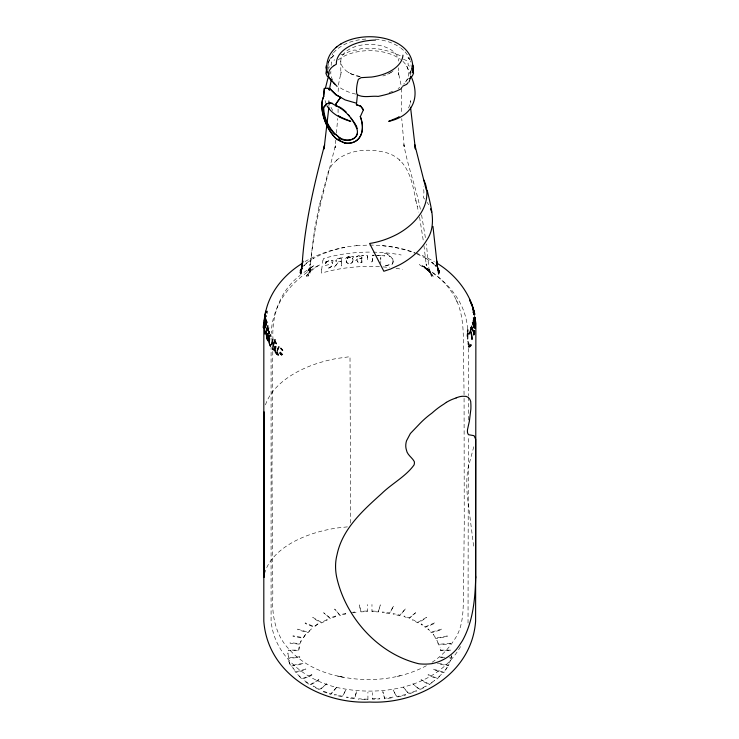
<?xml version="1.0" encoding="UTF-8"?>
<svg xmlns="http://www.w3.org/2000/svg" width="739" height="739" viewBox="0 0 739 739"><rect width="100%" height="100%" fill="white"/><g stroke="black" fill="none" stroke-linecap="round" stroke-linejoin="round"><path stroke-width="0.55" stroke-dasharray="3.69 2.77" d="M367.366 259.74L367.394 255.232L365.916 255.334L367.338 255.26L367.246 260.082M321.65 269.68L321.631 273.088A105.899 61.143 0 0 1 381.943 266.834M380.761 260.082L380.779 257.514L380.761 263.537M272.783 351.505L271.98 470.725L272.83 596.244C271.703 615.236 275.453 635.226 289.106 649.267C299.35 660.915 313.318 668.749 327.968 673.46C360.567 683.418 397.637 681.543 427.779 664.98M393.028 260.599C394.09 262.539 388.649 269.144 392.936 262.908L393.102 260.525L391.439 257.274L388.834 255.685L387.92 254.161L384.742 253.237L384.603 253.819L388.742 255.038C388.973 257.006 393.675 258.179 392.972 260.414M273.06 340.199C271.195 315.775 280.238 290.344 300.099 275.351M321.659 269.698L322.814 260.913M331.146 65.438L331.349 62.492L332.809 60.764L334.822 59.831M411.484 68.478L410.496 60.857M335.829 139.93L335.137 147.8L335.561 144.678C325.234 187.096 311.95 229.118 310.001 273.116L310.74 267.721L307.886 276.368L310.177 270.853L306.297 276.303L310.306 270.723L307.138 274.862L312.893 269.43L320.052 264.599C293.66 277.956 272.146 302.639 271.241 333.446M336.411 133.186L337.686 118.573M327.839 67.166L328.513 62.094M411.355 69.429L409.859 75.332M451.335 655.936L451.058 657.959L448.942 657.765M451.474 655.493L451.058 658.532L448.942 658.338M468.036 623.106L468.332 436.158M337.15 159.827L331.7 165.194L328.264 171.707L318.962 206.818L314.74 228.36L309.992 265.209L310.214 263.897L308.837 269.883L309.355 268.543L313.04 266.252M318.962 206.818L319.23 205.71M320.273 201.267L320.541 200.186M327.839 69.835L328.31 67.933L330.435 66.067M322.814 260.885L323.562 258.502A101.659 58.695 0 0 1 372.04 252.119M473.773 446.744L468.129 467.815L467.251 473.939A69.614 21.754 76.6 0 0 467.353 496.183L473.884 548.227M327.922 63.397L329.603 59.767L334.749 54.538L331.248 57.882L327.765 63.111M328.929 60.857L332.892 53.587M328.855 75.193L330 72.431M408.547 107.968L410.043 104.365L410.542 100.68L410.542 105.058M309.17 269.014L308.56 270.363L309.355 268.543L301.9 273.929M411.161 70.51L410.256 72.431L411.641 75.267M308.311 270.64L309.863 267.684M309.022 269.292L309.826 267.961L307.248 271.703L312.375 266.668M408.528 78.269L403.697 84.135M460.526 646.625C437.728 686.171 385.961 696.258 344.051 688.85C309.17 683.381 274.4 658.116 271.084 620.88L271.084 347.256M334.314 267.167L338.148 262.437L334.324 267.481M347.044 258.539L348.947 257.329L351.625 257.209M303.48 266.188L304.551 264.922M333.501 52.737C342.028 43.176 355.32 39.389 367.763 38.991M303.84 265.911L308.496 261.532L306.029 263.407L314.047 257.985L312.837 258.668L322.435 253.93L333.197 250.124L344.854 247.334M325.252 263.472L326.712 262.327M325.354 263.389L326.675 262.428M347.238 258.391L349.02 257.412L351.782 257.348M371.726 261.643L372.465 260.673L372.585 255.167L374.091 255.214M371.726 262.077L372.502 261.061L372.687 255.278L374.257 255.352M336.19 160.566C348.808 149.999 366.72 148.502 382.294 151.772C407.475 156.298 411.826 179.466 416.039 201.267M310.87 267.73L314.149 265.421M311.082 267.518L312.689 266.456M432.056 662.301C440.869 656.62 448.388 648.99 454.042 640.177C463.288 627.522 463.131 611.19 463.482 596.244L464.249 523.96L464.074 395.827M305.041 261.514C321.003 252.498 338.887 247.214 357.131 245.634M389.49 73.216L391.31 72.311M328.827 268.118C331.506 267.573 333.668 264.109 331.839 261.745C333.612 264.571 330.647 268.063 327.636 268.211M325.188 265.513L329.095 264.534M397.157 676.434L400.233 675.723M385.102 265.911L390.321 264.479L384.834 266.003M340.928 54.751C346.767 54.363 350.702 48.728 357.02 50.344C362.461 46.612 368.659 50.234 374.451 48.358C383.689 49.578 392.261 51.804 400.575 55.915M351.136 612.52L356.521 611.772L356.521 612.345L353.288 612.797M347.413 526.87L336.651 528.034A106.065 58.621 2 0 0 264.774 572.845M359.274 256.535L360.54 256.442M356.512 245.644L368.613 245.089M367.375 611.005L360.983 611.292L359.228 604.899L360.983 611.874L367.375 611.578L367.375 604.53M372.401 698.669L379.772 698.337L379.772 698.918L372.401 699.251L372.401 692.619M440.583 650.144L451.012 650.144L451.012 650.717L440.583 650.717L440.139 646.865L440.139 647.438M375.514 255.324L384.797 255.87L377.417 255.509M369.712 245.043C385.074 245.339 400.63 247.279 415.05 252.803M371.966 611.042L378.507 611.347L380.289 604.862L378.507 611.92L371.966 611.624L371.966 604.484M367.92 699.233L358.609 698.808L358.609 699.39L367.92 699.815L367.92 692.138M444.702 657.377L439.409 656.897L439.409 657.47L442.587 657.765M375.56 39.167C384.234 40.118 393.065 42.437 400.196 47.656M382.294 245.634L394.561 247.334L406.228 250.124L414.838 253.172M438.292 663.326L448.351 665.211L450.393 660.296L448.351 665.793L437.174 663.696M339.801 676.573L343.727 677.349L336.772 675.889M360.272 76.616L351.755 74.112L348.115 72.311L349.261 72.902M416.122 253.181L421.479 255.084L434.384 261.514M403.392 59.157L406.404 60.533L407.965 62.233L408.205 65.208L411.041 67.665L411.623 69.558M416.99 253.93L426.579 258.668L425.378 257.985L433.396 263.407L430.929 261.532L436.352 266.64M464.064 394.691L463.381 343.506C463.418 325.511 462.263 306.177 451.049 291.203C443.973 280.774 433.895 272.83 423.281 266.252L424.925 267.324M426.939 268.627L423.632 266.456M400.991 48.192L403.503 50.335M422.172 265.421L425.452 267.73M423.937 266.668L429.063 271.703L426.495 267.961L428.001 270.64L426.449 267.684L427.761 270.363L426.098 263.897L426.32 265.209L423.752 244.018M399.171 159.827L400.122 160.566M424.74 199.077L423.373 197.692L423.927 191.983L423.456 186.699M405.129 51.869L408.362 56.136L410.117 59.951M409.702 59.489L408.03 57.651L409.997 60.349M435.936 266.188L434.874 264.922L436.121 266.677M332.716 110.527L329.382 104.365M427.068 202.274L428.712 204.777M455.917 299.434L457.155 302.168M406.746 66.177L410.57 75.193M326.158 104.06L324.633 99.017M417.082 205.71L418.523 212.093M415.78 200.186L417.35 206.818M420.362 209.239C416.029 187.401 407.734 166.608 403.863 144.678L404.288 147.8L401.73 118.573M421.581 214.883L425.71 239.63M400.954 84.551L398.275 72.006L398.635 74.621L398.635 67.859M419.576 217.183L423.475 241.856M467.575 328.994C465.653 299.794 444.102 277.504 419.373 264.599L426.532 269.43L432.287 274.862L429.119 270.723L433.119 276.303L429.248 270.853L431.539 276.368L428.685 267.721L429.424 273.116L426.338 244.027M329.252 103.451L328.883 100.68L328.883 106.157M350.628 523.073L350.009 356.66L336.651 358.507A105.899 61.143 0 0 0 265.079 406.044M468.332 348.411L468.332 395.744M468.332 396.898L468.332 421.147M401.342 88.532L401.342 114.074M340.79 61.097L340.79 74.621L341.141 72.006L338.471 84.551L338.083 93.068M338.083 108.938L338.083 114.074M271.084 338.019L271.084 340.328M402.912 61.374A38.936 22.484 0 0 1 404.409 83.331M399.716 87.451A38.936 22.484 0 0 1 398.099 88.514M392.603 91.313A38.936 22.484 0 0 1 387.393 93.151M355.755 94.112A38.936 22.484 0 0 1 338.213 86.334M332.679 80.071A38.936 22.484 0 0 1 330.896 71.36M338.213 59.905A38.936 22.484 0 0 1 400.483 59.342M373.13 252.138A101.659 58.695 0 0 1 401.185 254.983M382.987 266.908A105.899 61.143 0 0 1 389.601 267.509M396.049 268.34A105.899 61.143 0 0 1 402.487 269.421M393.111 70.907A28.923 16.701 0 0 1 390.949 72.431M390.164 72.902A28.923 16.701 0 0 1 387.615 74.214M385.786 74.981A28.923 16.701 0 0 1 382.839 75.978M359.699 76.764A28.923 16.701 0 0 1 341.584 57.199A28.923 16.701 0 0 1 373.112 44.516A28.923 16.701 0 0 1 398.635 61.097M357.815 258.909L355.792 260.507L357.815 258.909M361.777 259.223L361.805 262.29L358.092 262.206L357.316 260.599L357.454 261.985L359.126 262.705L361.971 262.622L361.777 259.223M361.777 257.154L361.777 258.364C356.965 258.059 357.464 258.613 361.981 258.595L361.796 256.184L361.777 257.154M341.261 258.474L341.261 261.301C336.568 261.227 337.289 261.985 341.538 261.606L341.261 258.474M353.002 259.601C353.611 264.719 344.365 264.839 346.563 259.398C344.513 263.527 350.803 265.624 352.651 261.939C354.249 260.036 351.274 255.047 353.002 259.601M299.221 646.893L298.787 650.108L288.469 650.108L288.469 650.689L298.787 650.689L299.221 646.893M335.949 260.193L336.125 261.652L336.088 260.267L337.575 258.77L343.118 257.615L337.732 258.502L335.949 260.193M356.337 256.95L358.046 255.888L363.588 255.463L358.563 255.676L356.337 256.95M356.484 691.676L354.702 698.17L346.554 697.043L346.554 697.625L354.702 698.752L356.484 691.676M301.207 640.648L299.969 643.623L290.094 642.718L290.094 643.29L299.969 644.196L301.207 640.648M345.87 689.977L342.323 696.277L334.499 694.411L334.499 694.983L342.323 696.849L345.87 689.977M393.471 606.192L389.656 612.964L382.405 611.966L382.405 612.539L389.656 613.546L393.471 606.192M309.853 268.063L308.052 270.714L309.853 268.063M305.512 634.496L303.23 637.683L293.032 635.771L293.032 636.344L303.23 638.256L305.512 634.496M447.169 667.456L443.76 672.204L433.165 669.091L433.165 669.663L443.76 672.786L447.169 667.456M345.575 258.53C347.238 256.609 351.459 255.14 353.833 257.163C352.383 255.768 347.385 256.128 345.575 258.53M405.351 608.936L399.854 615.153L393.176 613.555L393.176 614.137L399.854 615.735L405.351 608.936M336.725 687.196L330.869 693.838L322.343 690.817L322.343 691.39L330.869 694.411L336.725 687.196M311.535 628.843L308.006 632.168L297.697 629.138L297.697 629.711L308.006 632.75L311.535 628.843M441.442 674.337L437.192 678.347L428.149 674.55L428.149 675.132L437.192 678.919L441.442 674.337M325.243 262.225L329.853 260.331L333.252 261.024L329.954 260.47L325.243 262.225M415.577 612.779L409.221 617.841L404.057 616.012L404.057 616.585L409.221 618.414L415.577 612.779M326.74 683.834L319.83 689.321L313.179 686.041L313.179 686.614L319.83 689.893L326.74 683.834M317.992 623.882L314.01 626.57L305.189 622.875L305.189 623.448L314.01 627.152L317.992 623.882M434.587 680.527L429.156 684.203L421.101 679.557L421.101 680.129L429.156 684.776L434.587 680.527M426.403 617.388L417.941 622.266L412.538 619.605L412.538 620.178L417.941 622.848L426.403 617.961L426.403 617.388M318.832 679.566L310.251 684.517L304.292 680.49L304.292 681.072L310.251 685.09L318.832 680.139L318.832 679.566M327.081 619.615L321.474 622.386L312.809 617.379L312.809 617.961L321.474 622.959L327.081 620.197L327.081 619.615M426.07 686.032L419.613 689.219L412.842 683.843L419.613 689.801L426.07 686.614L426.07 686.032M434.504 622.894L425.387 626.718L421.184 623.882L421.184 624.455L425.387 627.291L434.504 623.467L434.504 622.894M311.84 674.615L302.103 678.698L297.374 674.236L302.103 679.28L311.84 675.197L311.84 674.615M335.534 616.04L330.167 617.933L323.654 612.76L330.167 618.515L335.534 616.612L335.534 616.04M416.306 690.725L408.769 693.394L403.392 687.307L408.769 693.976L416.306 691.307L416.306 690.725M305.817 668.998L295.84 671.927L292.718 667.576L295.84 672.508L305.817 669.571L305.817 668.998M441.589 629.111L431.447 632.094L428.02 628.861L428.02 629.434L431.447 632.676L441.589 629.693L441.589 629.111M345.75 613.425L339.755 614.857L334.638 609.047L339.755 615.43L345.75 613.998L345.75 613.425M405.508 694.531L396.843 696.6L393.028 689.838L396.843 697.182L405.508 695.103L405.508 694.531M447.16 635.974L435.862 638.09L433.174 634.339L435.862 638.662L447.16 636.547L447.16 635.974M302.935 663.345L290.658 665.645L288.321 660.029L290.658 666.218L302.935 663.918L302.935 663.345M393.019 697.089L384.631 698.253L382.811 691.621L384.631 698.826L393.019 697.671L393.019 697.089M299.794 656.795L288.552 657.821L287.896 653.008L288.552 658.403L299.794 657.368L299.794 656.795M450.679 643.235L438.615 644.343L436.906 640.223L438.615 644.916L450.679 643.817L450.679 643.235M341.529 262.502L341.557 266.003L341.529 262.502M428.26 270.714L426.468 268.063L428.26 270.714"/><path stroke-width="1.11" d="M263.86 324.153L263.832 326.093L264.858 316.726M323.747 96.486A28.673 14.882 65.6 0 0 335.349 137.86C343.007 145.02 339.164 134.757 334.462 134.239C328.264 126.859 322.869 117.667 323.174 107.746L326.342 104.005L329.382 102.776L332.596 103.321M273.014 348.577L273.596 350.027L272.571 349.205L273.033 345.316L275.065 339.589L273.476 345.141M344.568 142.987L339.173 140.493L339.506 137.593C345.196 141.445 355.533 141.223 357.482 133.353M363.376 109.843L360.632 106.167L356.401 104.79L357.427 94.832A10.494 2.605 -79.6 0 1 358.36 79.332L361.075 77.65L371.569 77.05A40.663 23.472 0 0 0 402.958 55.166M456.157 397.924A63.166 26.946 -70.5 0 1 463.695 396.27C468.147 395.559 471.297 399.716 470.854 403.863A19.103 3.64 -82.1 0 1 470.863 409.175L469.394 421.054L467.51 429.581A8.147 2.55 -76.6 0 0 467.584 432.925L468.452 434.689L474.022 435.677L475.676 439.206L475.676 578.018C475.094 599.366 473.006 621.675 462.457 640.667A74.196 31.657 -70.5 0 1 456.443 649.332C450.079 656.657 441.294 661.793 431.77 663.687A74.039 51.545 -46.7 0 1 418.874 663.779C377.925 653.978 345.261 617.139 336.541 576.531A69.346 52.312 35.7 0 1 337.049 554.675C342.36 528.81 362.941 510.464 381.684 493.578C391.892 483.565 405.702 476.563 414.043 464.97A8.147 6.152 -35.7 0 0 414.256 461.478C412.011 457.321 407.143 454.956 406.33 449.691A20.72 15.63 -35.7 0 1 406.524 440.795L410.376 433.507L420.223 423.216A62.815 43.73 -46.7 0 1 429.054 415.29L432.176 412.916A60.995 37.865 -55.9 0 1 443.696 404.224L446.365 402.349M272.793 339.118L272.007 344.078L270.779 344.947L271.776 344.051L272.525 339.58M475.436 327.746L474.678 321.881M323.553 96.467L324.282 88.421L328.107 88.227L329.363 89.862L328.107 88.227M323.691 96.421L324.421 88.384M264.747 328.643C263.934 329.89 265.356 335.737 265.144 333.954M300.93 272.358L300.764 274.067L302.833 260.867L302.002 266.982C304.32 225.386 314.038 184.972 324.606 144.862L324.042 148.992L328.883 107.257M475.094 327.839L474.909 322.232M326.897 67.24L325.936 73.503L327.368 76.496M412.972 65.263L413.544 67.157L412.334 72.819C420.352 24.489 318.611 24.83 327.22 73.078L325.908 67.443L326.379 65.54M467.251 336.273L467.427 333.751M264.294 327.331L265.578 320.43M265.255 327.737L266.973 321.742L264.867 327.663M266.179 331.746L267.887 325.714L265.957 331.478M266.761 336.06L267.065 333.769M265.162 314.592C268.654 292.967 283.915 274.649 302.242 263.398M264.313 320.754L265.606 311.23M325.326 88.569L328.467 76.108M473.228 320.227L474.41 323.784L473.588 321.059L473.838 319.35M301.604 267.841L300.21 272.811L301.928 268.673M277.568 350.046C281.938 340.975 274.492 352.42 278.049 355.071M269.347 337.677L269.375 343.496M410.792 76.625L409.101 81.844M473.44 311.646L472.323 305.438L469.579 299.72M281.513 354.868L280.026 353.454L280.22 352.346L280.238 353.482L281.679 354.951M264.996 314.251L263.158 327.543M329.224 89.899L329.668 88.523L335.949 94.878L340.633 97.345L336.042 103.728L335.949 105.742L332.042 103.488L328.827 102.933M467.39 331.22L467.787 329.705L467.658 338.952M267.897 330.305L268.747 327.857L268.294 328.199C263.01 333.816 270.594 346.905 266.613 337.437M265.726 316.837L266.132 315.692L265.283 316.994L265.707 319.146L264.414 323.802L264.137 328.218M269.643 336.596L270.696 334.776C264.821 336.901 273.199 351.903 269.559 344.014M470.752 344.531L469.348 346.665L468.443 346.776L469.653 346.896L471.445 345.095M339.256 137.925C345.88 143.218 359.154 139.93 357.251 129.925C353.611 119.838 345.944 110.25 335.977 105.751L336.042 103.728L340.633 97.345M360.336 116.614L363.44 109.76L360.697 106.083L356.401 104.79M474.54 314.343L474.503 312.994L474.244 314.5M266.64 312.357L267.065 311.239L266.206 312.477M474.392 330.472L473.69 335.081L474.53 333.843L474.558 330.592M302.048 268.146L300.163 271.047L302.048 268.423M402.053 87.128L400.871 88.966C393.619 92.772 386.164 94.666 378.211 96.403C371.264 95.636 363.976 98.139 357.427 94.832M275.721 346.369L275.37 346.72L275.878 346.499M412.242 76.219L413.572 73.216L412.833 68.93M339.173 140.493L344.633 142.904A28.673 19.149 52 0 0 360.336 116.531M335.949 105.742L336.374 105.215M408.131 82.611L406.672 84.338L402.635 86.204M326.897 103.839L323.719 107.58C323.774 119.321 330.324 131.089 339.866 137.787L339.293 137.934M409.757 78.417L411.17 77.17M336.153 47.342L337.076 46.714M340.346 44.479L341.15 43.934M473.782 333.668L474.392 330.721M334.194 65.522L336.365 64.182A40.663 23.472 0 0 1 375.477 40.082M398.589 117.353L399.291 116.919L388.705 121.362C412.316 116.235 420.962 97.982 410.958 76.108M474.761 318.768L475.288 317.862M270.853 336.227L271.204 336.069M456.157 397.924L453.875 398.764A60.949 32.322 -63.8 0 0 446.374 402.358M263.943 327.294L263.832 326.453L263.814 621.148C267.647 673.82 320.597 704.433 369.712 702.05C418.828 704.433 471.778 673.82 475.611 621.148L475.879 323.451L474.835 317.936M274.04 346.249L275.176 351.856L276.682 353.999M473.976 313.059L474.466 312.893L472.849 307.932L473.311 310.398M335.977 105.751L337.067 105.594M356.466 103.201L345.141 99.913L336.134 94.768L329.612 88.477L331.275 79.895L328.439 77.438M338.758 106.582L342.139 108.55M340.836 117.353L340.125 116.919L350.72 121.362C341.575 118.794 332.18 114.305 327.054 105.926M339.266 140.549L335.22 137.86A28.673 14.882 65.6 0 1 323.608 96.532M338.342 115.663L340.005 116.79M436.25 262.77C455.242 274.077 470.383 293.013 474.835 314.518M468.96 345.501L469.542 345.898L467.963 341.51M337.086 86.398L330.25 79.045A10.485 8.129 -29.8 0 1 334.204 65.531M330.25 79.045L332.245 81.604M342.933 109.224L346.092 111.931M282.538 354.563L280.423 352.364M475.639 322.102L475.519 321.557M276.894 354.166L275.444 351.94M473.856 333.372L474.189 330.582M333.206 82.371L334.767 84.061M348.245 114.563L349.686 116.328M351.043 118.083L355.616 124.466M274.834 341.861L275.85 343.33M438.005 269.301L439.262 271.047L438.255 269.624M275.259 341.566L275.832 342.425M265.107 332.966L264.821 331.192M468.055 343.737L468.563 344.679M282.492 350.369C279.638 347.459 280.414 347.275 282.667 350.388M268.312 330.093C269.55 332.938 268.488 336.651 269.338 331.451M469.644 299.858L472.276 306.62M278.307 355.08L277.652 353.03M437.931 269.707L439.215 272.811L437.811 267.841M473.967 318.851L473.394 317.798L474.669 321.825M268.054 334.721L267.25 333.862L268.146 336.162L268.035 339.062L268.322 335.469M267.121 313.16L266.945 312.606M423.715 179.928C428.925 189.895 427.327 201.959 421.877 211.465A61.864 43.342 -14 0 1 397.471 234.097C388.76 238.697 379.356 241.995 369.602 243.473L383.837 271.259L390.543 269.033L399.744 264.765A67.295 47.148 -14 0 0 426.662 240.314C437.211 225.155 430.809 206.615 427.253 190.413M430.486 208.814L431.715 212.019M356.253 125.399L357.196 128.549M276.21 343.108L276.404 343.792M426.246 189.831L414.819 144.862L415.383 148.992L410.542 107.257M475.177 321.262L474.863 319.747M474.235 314.934L473.145 311.932L474.401 314.999M473.81 311.23L473.69 310.74L473.902 311.904M473.514 331.765L471.39 326.038L472.923 331.035M474.281 327.931L472.406 322.13L474.133 327.959M471.602 335.598L470.272 330.878L471.196 328.624L470.78 327.516L471.316 328.753L470.558 330.906C472.452 333.538 472.249 345.058 471.704 336.457M474.355 321.798L474.032 319.045M474.42 325.797L474.881 322.998L475.205 328.264M265.874 319.996L266.493 322.287L266.169 320.005M475.436 321.086L474.9 317.631M475.491 323.654L475.565 324.153M274.705 347.238L275.231 350.665M474.069 313.133L474.207 314.112M474.558 316.661L475.103 320.671M432.962 226.411L437.423 266.982L436.583 260.867L438.661 274.067L438.495 272.358M474.918 319.377L475.159 321.169M474.678 317.613L474.992 319.959M475.565 576.004L475.676 578.018M264.128 411.891L264.128 577.427M360.272 116.614A28.673 19.149 52 0 1 344.577 143.033M470.253 331.756L468.979 334.01L470.253 331.756M268.784 335.349L268.784 335.349M275.351 347.755L275.832 347.875L275.351 347.755"/></g></svg>
